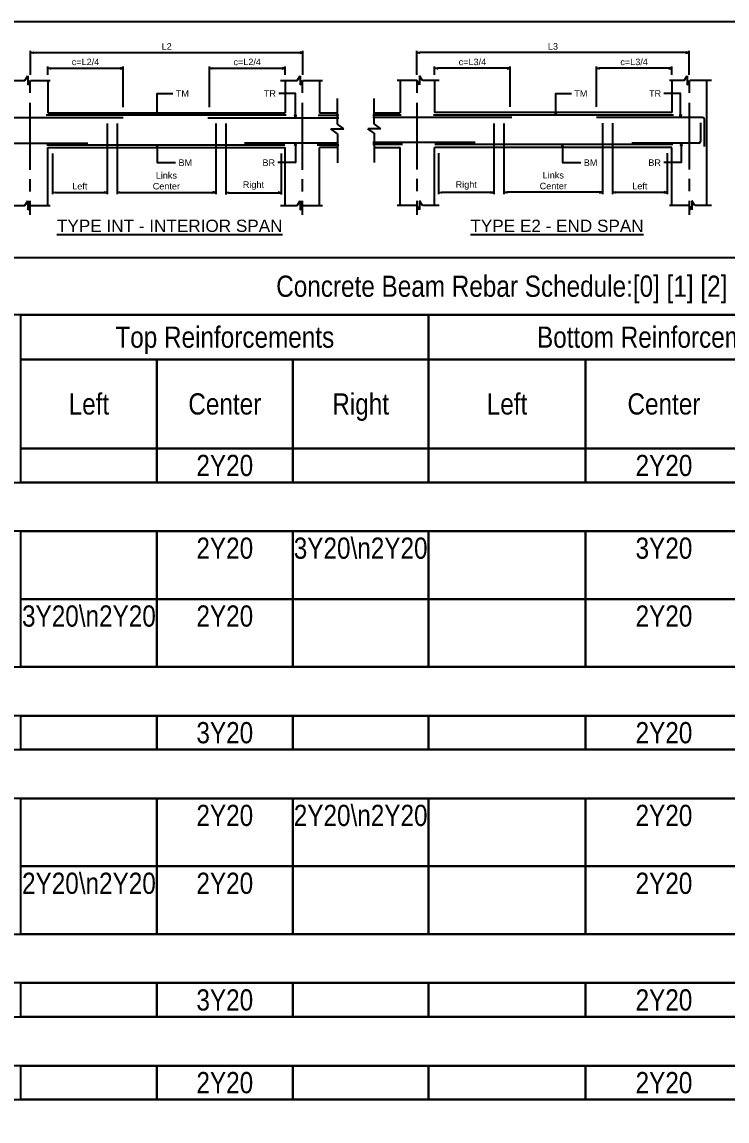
# Model space of a CAD drawing. Extents: x 0 to 206258, y -403073 to 0.
# Drawn here: x 125504 to 128828, y -185036 to -179854 of the extents above; entities that cross this region are included whole.
import ezdxf
from ezdxf.enums import TextEntityAlignment as Align

# ---------------------------------------------------------------- set-up
doc = ezdxf.new("R2010")
doc.units = 0
doc.header["$LTSCALE"] = 1000
for name, color, linetype in [('1', 1, 'Continuous'), ('3', 3, 'Continuous'), ('DIMENSION', 4, 'Continuous'), ('Dimension Line', 5, 'Continuous'), ('INFORMATION', 4, 'Continuous'), ('SHADOW-253', 253, 'Continuous'), ('T200', 231, 'Continuous')]:
    doc.layers.add(name, color=color, linetype=linetype)
for name, color, linetype, true_color in [('Quantity Table Line', 171, 'Continuous', 0xaaaaff), ('Quantity Table Line 2', 171, 'Continuous', 0xaaaaff), ('Quantity Table Text', 8, 'Continuous', 0x414141)]:
    doc.layers.add(name, color=color, linetype=linetype, true_color=true_color)
doc.styles.add('Dimension Text', font='ARIALN.TTF', dxfattribs={"height": 100})
doc.styles.add('Quantity Table Text', font='ARIALN.TTF', dxfattribs={"height": 100})
doc.styles.get("Standard").update_dxf_attribs({"font": 'arial.ttf', "height": 1})
doc.dimstyles.get("Standard").update_dxf_attribs({"dimtxt": 100, "dimasz": 30, "dimexe": 48.3, "dimexo": 103.5, "dimgap": 30, "dimtad": 1, "dimtoh": 1, "dimdec": 1, "dimdsep": 46, "dimtxsty": 'Dimension Text', "dimblk": 'PCDIM_TICK', "dimcen": 0.09, "dimclrd": 5, "dimclre": 5, "dimclrt": 5, "dimadec": 1, "dimazin": 0, "dimtp": 1, "dimtm": 1, "dimtfac": 1, "dimtdec": 4, "dimtofl": 0, "dimtmove": 0, "dimatfit": 3, "dimfxl": 1, "dimtolj": 1, "dimtzin": 0, "dimarcsym": 0})

# ---------------------------------------------------------------- blocks, each defined once
blk = doc.blocks.new('*U2592')
at = {"layer": 'DIMENSION', "transparency": 16777216}
for points in [[(125558, -179996.5), (125558, -180001.1), (125544.4, -179998.8)], [(126814.8, -179996.5), (126814.8, -180001.1), (126828.4, -179998.8)]]:
    blk.add_hatch(color=7, dxfattribs=at).paths.add_polyline_path(points)
for p, q in [((125544.4, -180103.2), (125544.4, -179990.7)), ((125558, -179998.8), (126814.8, -179998.8)), ((126828.4, -180103.2), (126828.4, -179990.7))]:
    blk.add_line(p, q, dxfattribs=at)
for points in [[(125558, -179996.5), (125558, -180001.1), (125544.4, -179998.8), (125544.4, -179998.8)], [(126814.8, -179996.5), (126814.8, -180001.1), (126828.4, -179998.8), (126828.4, -179998.8)]]:
    blk.add_lwpolyline(points, close=True, dxfattribs=at)
at = {"layer": 'DIMENSION', "color": 40, "transparency": 16777216, "insert": (126186.4, -179969.8), "char_height": 30.61, "width": 34.607, "attachment_point": 5}
blk.add_mtext('\\A1;L2', dxfattribs=at)
blk = doc.blocks.new('PCDIM_TICK')
at = {"layer": 'Dimension Line', "color": 0, "transparency": 33554687}
for p, q in [((1.15, 1.15), (-1.15, -1.15)), ((1.61, 0), (0, 0))]:
    blk.add_line(p, q, dxfattribs=at)
blk = doc.blocks.new('*U2593')
at = {"layer": 'DIMENSION', "transparency": 16777216}
for points in [[(125639.1, -180069.9), (125639.1, -180074.5), (125625.5, -180072.2)], [(125968, -180069.9), (125968, -180074.5), (125981.6, -180072.2)]]:
    blk.add_hatch(color=7, dxfattribs=at).paths.add_polyline_path(points)
for p, q in [((125625.5, -180103.2), (125625.5, -180064)), ((125981.6, -180255.2), (125981.6, -180064)), ((125639.1, -180072.2), (125968, -180072.2))]:
    blk.add_line(p, q, dxfattribs=at)
for points in [[(125639.1, -180069.9), (125639.1, -180074.5), (125625.5, -180072.2), (125625.5, -180072.2)], [(125968, -180069.9), (125968, -180074.5), (125981.6, -180072.2), (125981.6, -180072.2)]]:
    blk.add_lwpolyline(points, close=True, dxfattribs=at)
at = {"layer": 'DIMENSION', "color": 40, "transparency": 16777216, "insert": (125803.6, -180042.8), "char_height": 30.61, "width": 103.922, "attachment_point": 5}
blk.add_mtext('\\A1;c=L2/4', dxfattribs=at)
blk = doc.blocks.new('*U2594')
at = {"layer": 'DIMENSION', "transparency": 16777216}
for points in [[(126400.9, -180069.9), (126400.9, -180074.5), (126387.3, -180072.2)], [(126731, -180069.9), (126731, -180074.5), (126744.6, -180072.2)]]:
    blk.add_hatch(color=7, dxfattribs=at).paths.add_polyline_path(points)
for p, q in [((126387.3, -180255.2), (126387.3, -180064)), ((126744.6, -180103.2), (126744.6, -180064)), ((126400.9, -180072.2), (126731, -180072.2))]:
    blk.add_line(p, q, dxfattribs=at)
for points in [[(126400.9, -180069.9), (126400.9, -180074.5), (126387.3, -180072.2), (126387.3, -180072.2)], [(126731, -180069.9), (126731, -180074.5), (126744.6, -180072.2), (126744.6, -180072.2)]]:
    blk.add_lwpolyline(points, close=True, dxfattribs=at)
at = {"layer": 'DIMENSION', "color": 40, "transparency": 16777216, "insert": (126565.9, -180042.8), "char_height": 30.61, "width": 103.922, "attachment_point": 5}
blk.add_mtext('\\A1;c=L2/4', dxfattribs=at)
blk = doc.blocks.new('*U2595')
at = {"layer": 'DIMENSION', "transparency": 16777216}
for points in [[(125661.7, -180656), (125661.7, -180660.6), (125648.1, -180658.3)], [(125891.6, -180656), (125891.6, -180660.6), (125905.2, -180658.3)]]:
    blk.add_hatch(color=7, dxfattribs=at).paths.add_polyline_path(points)
for p, q in [((125905.2, -180332.6), (125905.2, -180666.5)), ((125648.1, -180474.1), (125648.1, -180666.5)), ((125661.7, -180658.3), (125891.6, -180658.3))]:
    blk.add_line(p, q, dxfattribs=at)
for points in [[(125661.7, -180656), (125661.7, -180660.6), (125648.1, -180658.3), (125648.1, -180658.3)], [(125891.6, -180656), (125891.6, -180660.6), (125905.2, -180658.3), (125905.2, -180658.3)]]:
    blk.add_lwpolyline(points, close=True, dxfattribs=at)
at = {"layer": 'DIMENSION', "color": 40, "transparency": 16777216, "insert": (125776.7, -180628.9), "char_height": 30.61, "width": 56.248, "attachment_point": 5}
blk.add_mtext('\\A1;Left', dxfattribs=at)
blk = doc.blocks.new('*U2596')
at = {"layer": 'DIMENSION', "transparency": 16777216}
for points in [[(125965.8, -180655.9), (125965.8, -180660.5), (125952.2, -180658.2)], [(126403.7, -180655.9), (126403.7, -180660.5), (126417.3, -180658.2)]]:
    blk.add_hatch(color=7, dxfattribs=at).paths.add_polyline_path(points)
for p, q in [((125952.2, -180332.6), (125952.2, -180666.4)), ((126417.3, -180333), (126417.3, -180666.4)), ((125965.8, -180658.2), (126403.7, -180658.2))]:
    blk.add_line(p, q, dxfattribs=at)
for points in [[(125965.8, -180655.9), (125965.8, -180660.5), (125952.2, -180658.2), (125952.2, -180658.2)], [(126403.7, -180655.9), (126403.7, -180660.5), (126417.3, -180658.2), (126417.3, -180658.2)]]:
    blk.add_lwpolyline(points, close=True, dxfattribs=at)
at = {"layer": 'DIMENSION', "color": 40, "transparency": 16777216, "insert": (126184.7, -180603.3), "char_height": 30.61, "width": 104.968, "attachment_point": 5}
blk.add_mtext('\\A1;Links\\PCenter', dxfattribs=at)
blk = doc.blocks.new('*U2597')
at = {"layer": 'DIMENSION', "transparency": 16777216}
for points in [[(126478.7, -180656.8), (126478.7, -180661.4), (126465, -180659.1)], [(126711.5, -180656.8), (126711.5, -180661.4), (126725.1, -180659.1)]]:
    blk.add_hatch(color=7, dxfattribs=at).paths.add_polyline_path(points)
for p, q in [((126465, -180333), (126465, -180667.2)), ((126725.1, -180474.1), (126725.1, -180667.2)), ((126478.7, -180659.1), (126711.5, -180659.1))]:
    blk.add_line(p, q, dxfattribs=at)
for points in [[(126478.7, -180656.8), (126478.7, -180661.4), (126465, -180659.1), (126465, -180659.1)], [(126711.5, -180656.8), (126711.5, -180661.4), (126725.1, -180659.1), (126725.1, -180659.1)]]:
    blk.add_lwpolyline(points, close=True, dxfattribs=at)
at = {"layer": 'DIMENSION', "color": 40, "transparency": 16777216, "insert": (126595.1, -180625.7), "char_height": 30.61, "width": 79.675, "attachment_point": 5}
blk.add_mtext('\\A1;Right', dxfattribs=at)
blk = doc.blocks.new('*U2598')
at = {"layer": 'DIMENSION', "transparency": 16777216}
for points in [[(127378.5, -179996.5), (127378.5, -180001.1), (127364.9, -179998.8)], [(128635.3, -179996.5), (128635.3, -180001.1), (128648.9, -179998.8)]]:
    blk.add_hatch(color=7, dxfattribs=at).paths.add_polyline_path(points)
for p, q in [((127364.9, -180103.2), (127364.9, -179990.7)), ((128635.3, -179998.8), (127378.5, -179998.8)), ((128648.9, -180103.2), (128648.9, -179990.7))]:
    blk.add_line(p, q, dxfattribs=at)
for points in [[(127378.5, -179996.5), (127378.5, -180001.1), (127364.9, -179998.8), (127364.9, -179998.8)], [(128635.3, -179996.5), (128635.3, -180001.1), (128648.9, -179998.8), (128648.9, -179998.8)]]:
    blk.add_lwpolyline(points, close=True, dxfattribs=at)
at = {"layer": 'DIMENSION', "color": 40, "transparency": 16777216, "insert": (128006.9, -179969.6), "char_height": 30.61, "width": 34.791, "attachment_point": 5}
blk.add_mtext('\\A1;L3', dxfattribs=at)
blk = doc.blocks.new('*U2599')
at = {"layer": 'DIMENSION', "transparency": 16777216}
for points in [[(128225.3, -180069.9), (128225.3, -180074.5), (128211.7, -180072.2)], [(128554.2, -180069.9), (128554.2, -180074.5), (128567.8, -180072.2)]]:
    blk.add_hatch(color=7, dxfattribs=at).paths.add_polyline_path(points)
for p, q in [((128211.7, -180254.5), (128211.7, -180064)), ((128567.8, -180103.2), (128567.8, -180064)), ((128554.2, -180072.2), (128225.3, -180072.2))]:
    blk.add_line(p, q, dxfattribs=at)
for points in [[(128225.3, -180069.9), (128225.3, -180074.5), (128211.7, -180072.2), (128211.7, -180072.2)], [(128554.2, -180069.9), (128554.2, -180074.5), (128567.8, -180072.2), (128567.8, -180072.2)]]:
    blk.add_lwpolyline(points, close=True, dxfattribs=at)
at = {"layer": 'DIMENSION', "color": 40, "transparency": 16777216, "insert": (128389.7, -180042.8), "char_height": 30.61, "width": 103.922, "attachment_point": 5}
blk.add_mtext('\\A1;c=L3/4', dxfattribs=at)
blk = doc.blocks.new('*U2600')
at = {"layer": 'DIMENSION', "transparency": 16777216}
for points in [[(127462.3, -180069.9), (127462.3, -180074.5), (127448.7, -180072.2)], [(127792.4, -180069.9), (127792.4, -180074.5), (127806, -180072.2)]]:
    blk.add_hatch(color=7, dxfattribs=at).paths.add_polyline_path(points)
for p, q in [((127448.7, -180103.2), (127448.7, -180064)), ((127806, -180254.5), (127806, -180064)), ((127792.4, -180072.2), (127462.3, -180072.2))]:
    blk.add_line(p, q, dxfattribs=at)
for points in [[(127462.3, -180069.9), (127462.3, -180074.5), (127448.7, -180072.2), (127448.7, -180072.2)], [(127792.4, -180069.9), (127792.4, -180074.5), (127806, -180072.2), (127806, -180072.2)]]:
    blk.add_lwpolyline(points, close=True, dxfattribs=at)
at = {"layer": 'DIMENSION', "color": 40, "transparency": 16777216, "insert": (127627.4, -180042.8), "char_height": 30.61, "width": 103.922, "attachment_point": 5}
blk.add_mtext('\\A1;c=L3/4', dxfattribs=at)
blk = doc.blocks.new('*U2601')
at = {"layer": 'DIMENSION', "transparency": 16777216}
for points in [[(128301.7, -180655.2), (128301.7, -180659.8), (128288.1, -180657.5)], [(128531.6, -180655.2), (128531.6, -180659.8), (128545.2, -180657.5)]]:
    blk.add_hatch(color=7, dxfattribs=at).paths.add_polyline_path(points)
for p, q in [((128288.1, -180331.8), (128288.1, -180665.7)), ((128545.2, -180473.3), (128545.2, -180665.7)), ((128531.6, -180657.5), (128301.7, -180657.5))]:
    blk.add_line(p, q, dxfattribs=at)
for points in [[(128301.7, -180655.2), (128301.7, -180659.8), (128288.1, -180657.5), (128288.1, -180657.5)], [(128531.6, -180655.2), (128531.6, -180659.8), (128545.2, -180657.5), (128545.2, -180657.5)]]:
    blk.add_lwpolyline(points, close=True, dxfattribs=at)
at = {"layer": 'DIMENSION', "color": 40, "transparency": 16777216, "insert": (128416.6, -180628.1), "char_height": 30.61, "width": 56.248, "attachment_point": 5}
blk.add_mtext('\\A1;Left', dxfattribs=at)
blk = doc.blocks.new('*U2602')
at = {"layer": 'DIMENSION', "transparency": 16777216}
for points in [[(127789.6, -180655.1), (127789.6, -180659.7), (127776, -180657.4)], [(128227.5, -180655.1), (128227.5, -180659.7), (128241.1, -180657.4)]]:
    blk.add_hatch(color=7, dxfattribs=at).paths.add_polyline_path(points)
for p, q in [((127776, -180332.2), (127776, -180665.6)), ((128241.1, -180331.8), (128241.1, -180665.6)), ((128227.5, -180657.4), (127789.6, -180657.4))]:
    blk.add_line(p, q, dxfattribs=at)
for points in [[(127789.6, -180655.1), (127789.6, -180659.7), (127776, -180657.4), (127776, -180657.4)], [(128227.5, -180655.1), (128227.5, -180659.7), (128241.1, -180657.4), (128241.1, -180657.4)]]:
    blk.add_lwpolyline(points, close=True, dxfattribs=at)
at = {"layer": 'DIMENSION', "color": 40, "transparency": 16777216, "insert": (128008.6, -180602.5), "char_height": 30.61, "width": 104.968, "attachment_point": 5}
blk.add_mtext('\\A1;Links\\PCenter', dxfattribs=at)
blk = doc.blocks.new('*U2603')
at = {"layer": 'DIMENSION', "transparency": 16777216}
for points in [[(127481.8, -180656), (127481.8, -180660.6), (127468.2, -180658.3)], [(127714.6, -180656), (127714.6, -180660.6), (127728.2, -180658.3)]]:
    blk.add_hatch(color=7, dxfattribs=at).paths.add_polyline_path(points)
for p, q in [((127728.2, -180332.2), (127728.2, -180666.5)), ((127468.2, -180473.3), (127468.2, -180666.5)), ((127714.6, -180658.3), (127481.8, -180658.3))]:
    blk.add_line(p, q, dxfattribs=at)
for points in [[(127481.8, -180656), (127481.8, -180660.6), (127468.2, -180658.3), (127468.2, -180658.3)], [(127714.6, -180656), (127714.6, -180660.6), (127728.2, -180658.3), (127728.2, -180658.3)]]:
    blk.add_lwpolyline(points, close=True, dxfattribs=at)
at = {"layer": 'DIMENSION', "color": 40, "transparency": 16777216, "insert": (127598.2, -180624.9), "char_height": 30.61, "width": 79.675, "attachment_point": 5}
blk.add_mtext('\\A1;Right', dxfattribs=at)

msp = doc.modelspace()

# ---------------------------------------------------------------- hatches: boundary and pattern name
at = {"layer": 'DIMENSION', "transparency": 33554687}
for points in [[(126144.084, -180279.317), (126141.817, -180292.919), (126139.55, -180279.317)], [(126795.294, -180292.151), (126793.027, -180305.754), (126790.76, -180292.151)], [(128022.297, -180279.317), (128020.03, -180292.919), (128017.762, -180279.317)], [(128610.901, -180291.013), (128608.634, -180304.616), (128606.367, -180291.013)], [(126790.787, -180437.109), (126793.054, -180423.506), (126795.321, -180437.109)], [(128049.613, -180446.226), (128051.88, -180432.623), (128054.147, -180446.226)], [(128609.605, -180439.016), (128611.872, -180425.413), (128614.139, -180439.016)], [(126139.148, -180447.004), (126141.415, -180433.401), (126143.682, -180447.004)]]:
    msp.add_hatch(color=7, dxfattribs=at).paths.add_polyline_path(points)

# ---------------------------------------------------------------- linework, layer by layer
at = {"layer": '1', "transparency": 33554687}
for p, q in [((125356.64, -180305.394), (125980.407, -180305.394)), ((126749.411, -180293.539), (125618.464, -180293.539)), ((126380.065, -180305.754), (126998.143, -180305.754)), ((126901.012, -180294.352), (126997.868, -180294.352)), ((127813.23, -180304.975), (127157.234, -180304.975)), ((127292.284, -180293.573), (127157.509, -180293.573)), ((127443.884, -180292.761), (128574.831, -180292.761)), ((128712.776, -180304.616), (128212.888, -180304.616)), ((128720.938, -180441.305), (128720.938, -180312.778)), ((128703.178, -180330.117), (128703.178, -180417.251)), ((125356.193, -180426.191), (125814.528, -180426.191)), ((126552.295, -180423.506), (126996.886, -180423.506)), ((127641, -180422.728), (127158.491, -180422.728)), ((128572.844, -180432.623), (127450.62, -180432.623)), ((128695.016, -180425.413), (128378.767, -180425.413)), ((125620.451, -180433.401), (126742.676, -180433.401)), ((126895.954, -180433.455), (126997.975, -180433.455)), ((127297.341, -180432.677), (127157.402, -180432.677))]:
    msp.add_line(p, q, dxfattribs=at)
for centre, start, end in [((128712.776, -180312.778), 0, 90), ((128695.016, -180417.251), 270, 0)]:
    msp.add_arc(centre, 8.162, start, end, dxfattribs=at)
at = {"layer": '3', "transparency": 33554687}
for p, q in [((125625.481, -180130.441), (125625.481, -180282.443)), ((126744.574, -180130.441), (126744.574, -180282.443)), ((126906.627, -180130.441), (126906.627, -180283.667)), ((127286.669, -180130.441), (127286.669, -180282.889)), ((127448.721, -180130.441), (127448.721, -180281.665)), ((128567.814, -180130.41), (128567.814, -180281.665)), ((128730.127, -180130.441), (128730.127, -180719.841)), ((125625.481, -180282.443), (126744.574, -180282.443)), ((126991.15, -180283.667), (126906.627, -180283.667)), ((127164.227, -180282.889), (127286.669, -180282.889)), ((128567.814, -180281.665), (127448.721, -180281.665)), ((125625.78, -180719.536), (125625.78, -180446.875)), ((125625.78, -180446.875), (126744.493, -180446.875)), ((126744.493, -180719.567), (126744.493, -180446.875)), ((126907.057, -180719.536), (126907.057, -180446.423)), ((126991.091, -180446.423), (126907.057, -180446.423)), ((127164.286, -180445.645), (127286.238, -180445.645)), ((127286.238, -180719.536), (127286.238, -180445.645)), ((128567.515, -180446.097), (127448.802, -180446.097)), ((127448.802, -180719.567), (127448.802, -180446.097)), ((128567.515, -180719.536), (128567.515, -180446.097))]:
    msp.add_line(p, q, dxfattribs=at)
at = {"layer": 'DIMENSION', "transparency": 33554687}
for points in [[(126141.817, -180279.317), (126141.817, -180191.146), (126215.733, -180191.146)], [(126793.027, -180292.151), (126793.027, -180191.146), (126714.869, -180191.146)], [(128020.03, -180279.317), (128020.03, -180191.146), (128093.945, -180191.146)], [(128608.634, -180291.013), (128608.634, -180191.146), (128530.475, -180191.146)], [(126141.415, -180447.004), (126141.415, -180517.535), (126228.437, -180517.535)], [(126793.054, -180437.109), (126793.054, -180517.535), (126710.688, -180517.535)], [(128051.88, -180446.226), (128051.88, -180517.535), (128138.902, -180517.535)], [(128611.872, -180439.016), (128611.872, -180517.535), (128529.506, -180517.535)]]:
    msp.add_lwpolyline(points, dxfattribs=at)
for points in [[(126144.084, -180279.317), (126141.817, -180292.919), (126139.55, -180279.317), (126139.55, -180279.317)], [(126795.294, -180292.151), (126793.027, -180305.754), (126790.76, -180292.151), (126790.76, -180292.151)], [(128022.297, -180279.317), (128020.03, -180292.919), (128017.762, -180279.317), (128017.762, -180279.317)], [(128610.901, -180291.013), (128608.634, -180304.616), (128606.367, -180291.013), (128606.367, -180291.013)], [(126790.787, -180437.109), (126793.054, -180423.506), (126795.321, -180437.109), (126795.321, -180437.109)], [(128049.613, -180446.226), (128051.88, -180432.623), (128054.147, -180446.226), (128054.147, -180446.226)], [(128609.605, -180439.016), (128611.872, -180425.413), (128614.139, -180439.016), (128614.139, -180439.016)], [(126139.148, -180447.004), (126141.415, -180433.401), (126143.682, -180447.004), (126143.682, -180447.004)]]:
    msp.add_lwpolyline(points, close=True, dxfattribs=at)
at = {"layer": 'INFORMATION', "transparency": 33554687}
for p, q in [((125518.028, -180130.441), (125532.159, -180108.477)), ((125532.159, -180108.477), (125532.159, -180150.21)), ((126801.985, -180130.441), (126816.115, -180108.477)), ((126816.115, -180108.477), (126816.115, -180150.21)), ((127391.31, -180130.441), (127377.18, -180108.477)), ((127377.18, -180108.477), (127377.18, -180150.21)), ((128625.867, -180130.41), (128639.998, -180108.446)), ((128639.998, -180108.446), (128639.998, -180150.179)), ((125438.27, -180130.441), (125518.028, -180130.441)), ((125532.159, -180150.21), (125544.405, -180130.441)), ((125544.405, -180130.441), (125637.352, -180130.441)), ((126722.227, -180130.441), (126801.985, -180130.441)), ((126816.115, -180150.21), (126828.362, -180130.441)), ((126828.362, -180130.441), (126920.615, -180130.441)), ((127364.933, -180130.441), (127272.68, -180130.441)), ((127377.18, -180150.21), (127364.933, -180130.441)), ((127471.069, -180130.441), (127391.31, -180130.441)), ((128625.867, -180130.41), (128555.943, -180130.41)), ((128639.998, -180150.179), (128652.244, -180130.41)), ((128755.025, -180130.41), (128652.244, -180130.41)), ((126991.15, -180336.684), (126991.15, -180215.694)), ((127164.227, -180334.471), (127164.227, -180214.915)), ((126991.091, -180381.261), (126959.885, -180358.782)), ((126959.885, -180358.782), (127020.508, -180358.782)), ((127020.508, -180358.782), (126991.15, -180336.684)), ((127195.492, -180358.004), (127134.869, -180358.004)), ((127164.286, -180379.195), (127134.869, -180358.004)), ((127195.492, -180358.004), (127164.227, -180334.471)), ((127164.286, -180379.195), (127164.286, -180516.883)), ((126991.091, -180381.261), (126991.091, -180517.661)), ((125438.27, -180719.536), (125518.028, -180719.536)), ((125518.028, -180719.536), (125532.159, -180697.572)), ((125532.159, -180697.572), (125532.159, -180739.305)), ((125532.159, -180739.305), (125544.405, -180719.536)), ((125544.405, -180719.536), (125637.352, -180719.536)), ((126722.227, -180719.536), (126801.985, -180719.536)), ((126801.985, -180719.536), (126816.115, -180697.572)), ((126816.115, -180697.572), (126816.115, -180739.305)), ((126816.115, -180739.305), (126828.362, -180719.536)), ((126828.362, -180719.536), (126921.309, -180719.536)), ((127364.933, -180719.536), (127271.987, -180719.536)), ((127377.18, -180739.305), (127364.933, -180719.536)), ((127391.31, -180719.536), (127377.18, -180697.572)), ((127377.18, -180697.572), (127377.18, -180739.305)), ((127471.069, -180719.536), (127391.31, -180719.536)), ((128648.89, -180719.536), (128555.943, -180719.536)), ((128661.136, -180739.305), (128648.89, -180719.536)), ((128675.267, -180719.536), (128661.136, -180697.572)), ((128661.136, -180697.572), (128661.136, -180739.305)), ((128755.025, -180719.536), (128675.267, -180719.536))]:
    msp.add_line(p, q, dxfattribs=at)
at = {"layer": 'Quantity Table Line', "transparency": 33554687}
msp.add_lwpolyline([(123513.032, -248555.174), (132369.275, -248555.174), (132369.275, -179854.284), (123513.032, -179854.284), (123513.032, -248555.174)], dxfattribs=at)
at = {"layer": 'Quantity Table Line 2', "transparency": 33554687}
for points in [[(123613.032, -181235.174), (123613.032, -180965.174), (132269.275, -180965.174), (132269.275, -181235.174)], [(125499.446, -181445.174), (125499.446, -181235.174), (127420.8, -181235.174), (127420.8, -181445.174)], [(127420.8, -181445.174), (127420.8, -181235.174), (129639.712, -181235.174), (129639.712, -181445.174)], [(125499.446, -181865.174), (125499.446, -181445.174), (126139.898, -181445.174), (126139.898, -181865.174)], [(126139.898, -181865.174), (126139.898, -181445.174), (126780.349, -181445.174), (126780.349, -181865.174)], [(126780.349, -181865.174), (126780.349, -181445.174), (127420.8, -181445.174), (127420.8, -181865.174)], [(127420.8, -181865.174), (127420.8, -181445.174), (128160.437, -181445.174), (128160.437, -181865.174)], [(128160.437, -181865.174), (128160.437, -181445.174), (128900.075, -181445.174), (128900.075, -181865.174)], [(125499.446, -182025.174), (125499.446, -181865.174), (126139.898, -181865.174), (126139.898, -182025.174)], [(126139.898, -182025.174), (126139.898, -181865.174), (126780.349, -181865.174), (126780.349, -182025.174)], [(126780.349, -182025.174), (126780.349, -181865.174), (127420.8, -181865.174), (127420.8, -182025.174)], [(127420.8, -182025.174), (127420.8, -181865.174), (128160.437, -181865.174), (128160.437, -182025.174)], [(128160.437, -182025.174), (128160.437, -181865.174), (128900.075, -181865.174), (128900.075, -182025.174)], [(123613.032, -182255.174), (123613.032, -182025.174), (132269.275, -182025.174), (132269.275, -182255.174)], [(125499.446, -182575.174), (125499.446, -182255.174), (126139.898, -182255.174), (126139.898, -182575.174)], [(126139.898, -182575.174), (126139.898, -182255.174), (126780.349, -182255.174), (126780.349, -182575.174)], [(126780.349, -182575.174), (126780.349, -182255.174), (127420.8, -182255.174), (127420.8, -182575.174)], [(127420.8, -182575.174), (127420.8, -182255.174), (128160.437, -182255.174), (128160.437, -182575.174)], [(128160.437, -182575.174), (128160.437, -182255.174), (128900.075, -182255.174), (128900.075, -182575.174)], [(125499.446, -182895.174), (125499.446, -182575.174), (126139.898, -182575.174), (126139.898, -182895.174)], [(126139.898, -182895.174), (126139.898, -182575.174), (126780.349, -182575.174), (126780.349, -182895.174)], [(126780.349, -182895.174), (126780.349, -182575.174), (127420.8, -182575.174), (127420.8, -182895.174)], [(127420.8, -182895.174), (127420.8, -182575.174), (128160.437, -182575.174), (128160.437, -182895.174)], [(128160.437, -182895.174), (128160.437, -182575.174), (128900.075, -182575.174), (128900.075, -182895.174)], [(123613.032, -183125.174), (123613.032, -182895.174), (132269.275, -182895.174), (132269.275, -183125.174)], [(125499.446, -183285.174), (125499.446, -183125.174), (126139.898, -183125.174), (126139.898, -183285.174)], [(126139.898, -183285.174), (126139.898, -183125.174), (126780.349, -183125.174), (126780.349, -183285.174)], [(126780.349, -183285.174), (126780.349, -183125.174), (127420.8, -183125.174), (127420.8, -183285.174)], [(127420.8, -183285.174), (127420.8, -183125.174), (128160.437, -183125.174), (128160.437, -183285.174)], [(128160.437, -183285.174), (128160.437, -183125.174), (128900.075, -183125.174), (128900.075, -183285.174)], [(123613.032, -183515.174), (123613.032, -183285.174), (132269.275, -183285.174), (132269.275, -183515.174)], [(125499.446, -183835.174), (125499.446, -183515.174), (126139.898, -183515.174), (126139.898, -183835.174)], [(126139.898, -183835.174), (126139.898, -183515.174), (126780.349, -183515.174), (126780.349, -183835.174)], [(126780.349, -183835.174), (126780.349, -183515.174), (127420.8, -183515.174), (127420.8, -183835.174)], [(127420.8, -183835.174), (127420.8, -183515.174), (128160.437, -183515.174), (128160.437, -183835.174)], [(128160.437, -183835.174), (128160.437, -183515.174), (128900.075, -183515.174), (128900.075, -183835.174)], [(125499.446, -184155.174), (125499.446, -183835.174), (126139.898, -183835.174), (126139.898, -184155.174)], [(126139.898, -184155.174), (126139.898, -183835.174), (126780.349, -183835.174), (126780.349, -184155.174)], [(126780.349, -184155.174), (126780.349, -183835.174), (127420.8, -183835.174), (127420.8, -184155.174)], [(127420.8, -184155.174), (127420.8, -183835.174), (128160.437, -183835.174), (128160.437, -184155.174)], [(128160.437, -184155.174), (128160.437, -183835.174), (128900.075, -183835.174), (128900.075, -184155.174)], [(123613.032, -184385.174), (123613.032, -184155.174), (132269.275, -184155.174), (132269.275, -184385.174)], [(125499.446, -184545.174), (125499.446, -184385.174), (126139.898, -184385.174), (126139.898, -184545.174)], [(126139.898, -184545.174), (126139.898, -184385.174), (126780.349, -184385.174), (126780.349, -184545.174)], [(126780.349, -184545.174), (126780.349, -184385.174), (127420.8, -184385.174), (127420.8, -184545.174)], [(127420.8, -184545.174), (127420.8, -184385.174), (128160.437, -184385.174), (128160.437, -184545.174)], [(128160.437, -184545.174), (128160.437, -184385.174), (128900.075, -184385.174), (128900.075, -184545.174)], [(123613.032, -184775.174), (123613.032, -184545.174), (132269.275, -184545.174), (132269.275, -184775.174)], [(125499.446, -184935.174), (125499.446, -184775.174), (126139.898, -184775.174), (126139.898, -184935.174)], [(126139.898, -184935.174), (126139.898, -184775.174), (126780.349, -184775.174), (126780.349, -184935.174)], [(126780.349, -184935.174), (126780.349, -184775.174), (127420.8, -184775.174), (127420.8, -184935.174)], [(127420.8, -184935.174), (127420.8, -184775.174), (128160.437, -184775.174), (128160.437, -184935.174)], [(128160.437, -184935.174), (128160.437, -184775.174), (128900.075, -184775.174), (128900.075, -184935.174)], [(123613.032, -185165.174), (123613.032, -184935.174), (132269.275, -184935.174), (132269.275, -185165.174)]]:
    msp.add_lwpolyline(points, close=True, dxfattribs=at)
at = {"layer": 'SHADOW-253', "transparency": 33554687}
for p, q in [((125543.247, -180188.819), (125543.247, -180131.042)), ((126826.886, -180188.819), (126826.886, -180131.042)), ((127366.409, -180188.041), (127366.409, -180130.264)), ((128650.048, -180188.041), (128650.048, -180130.264)), ((125543.247, -180551.31), (125543.247, -180235.767)), ((126826.886, -180551.31), (126826.886, -180235.767)), ((127366.409, -180550.532), (127366.409, -180234.989)), ((128650.048, -180550.532), (128650.048, -180234.989)), ((125543.247, -180653.127), (125543.247, -180594.897)), ((126826.886, -180653.127), (126826.886, -180594.897)), ((127366.409, -180652.349), (127366.409, -180594.119)), ((128650.048, -180652.349), (128650.048, -180594.119)), ((125543.247, -180764.206), (125543.247, -180698.076)), ((126826.886, -180764.206), (126826.886, -180698.076)), ((127366.409, -180764.206), (127366.409, -180697.298)), ((128650.048, -180764.206), (128650.048, -180697.298))]:
    msp.add_line(p, q, dxfattribs=at)

# ---------------------------------------------------------------- texts
at = {"layer": 'DIMENSION', "color": 40, "transparency": 33554687, "char_height": 30.6064}
for s, insert, width, attachment_point in [('\\A1;TM', (126229.336, -180175.843), 45.11382, 1), ('\\A1;TR', (126701.266, -180206.449), 53.11236, 9), ('\\A1;TM', (128107.548, -180175.843), 45.11382, 1), ('\\A1;TR', (128516.873, -180206.449), 53.11236, 9), ('\\A1;BM', (126242.04, -180502.232), 44.31302, 1), ('\\A1;BR', (126697.178, -180532.838), 30.92425, 9), ('\\A1;BM', (128152.505, -180502.232), 44.31302, 1), ('\\A1;BR', (128515.996, -180532.838), 30.92425, 9)]:
    msp.add_mtext(s, dxfattribs=dict(at, insert=insert, width=width, attachment_point=attachment_point))
at = {"layer": 'Quantity Table Text', "transparency": 33554687, "style": 'Quantity Table Text'}
for s, p in [('Concrete Beam Rebar Schedule:[0] [1] [2] [3] [4] ', (127941.154, -181100.174)), ('Top Reinforcements', (126460.123, -181340.174)), ('Bottom Reinforcements', (128530.256, -181340.174)), ('Left', (125819.672, -181655.174)), ('Center', (126460.123, -181655.174)), ('Right', (127100.574, -181655.174)), ('Left', (127790.619, -181655.174)), ('Center', (128530.256, -181655.174)), ('2Y20', (126460.123, -181945.174)), ('2Y20', (128530.256, -181945.174)), ('3Y20', (126460.123, -183205.174)), ('2Y20', (128530.256, -183205.174)), ('3Y20', (126460.123, -184465.174)), ('2Y20', (128530.256, -184465.174)), ('2Y20', (126460.123, -184855.174)), ('2Y20', (128530.256, -184855.174))]:
    msp.add_text(s, height=100, dxfattribs=at).set_placement(p, align=Align.MIDDLE_CENTER)
for s, p in [('2Y20', (126460.123, -182285.174)), ('3Y20', (128530.256, -182285.174)), ('2Y20', (126460.123, -182605.174)), ('2Y20', (128530.256, -182605.174)), ('2Y20', (126460.123, -183545.174)), ('2Y20', (128530.256, -183545.174)), ('2Y20', (126460.123, -183865.174)), ('2Y20', (128530.256, -183865.174))]:
    msp.add_text(s, height=100, dxfattribs=at).set_placement(p, align=Align.TOP_CENTER)
at = {"layer": 'Quantity Table Text', "transparency": 33554687, "char_height": 100, "width": 260.12064, "attachment_point": 2, "style": 'Quantity Table Text'}
for s, insert in [('3Y20\\n2Y20', (127100.574, -182285.174)), ('3Y20\\n2Y20', (125819.672, -182605.174)), ('2Y20\\n2Y20', (127100.574, -183545.174)), ('2Y20\\n2Y20', (125819.672, -183865.174))]:
    msp.add_mtext(s, dxfattribs=dict(at, insert=insert))
at = {"layer": 'T200', "transparency": 33554687}
for s, p in [('%%uTYPE INT - INTERIOR SPAN', (126200.659, -180815.3)), ('%%uTYPE E2 - END SPAN', (128026.261, -180815.3))]:
    msp.add_text(s, height=57.81206, dxfattribs=at).set_placement(p, align=Align.MIDDLE_CENTER)

# ---------------------------------------------------------------- dimensions: what is measured, and where the dimension line sits
at = {"layer": 'DIMENSION', "transparency": 33554687}
for base, p1, p2, text, picture, middle in [((126828.362, -179998.816), (125544.405, -180130.441), (126828.362, -180130.441), 'L2', '*U2592', (126186.383, -179969.848)), ((125981.633, -180072.19), (125625.481, -180130.441), (125981.633, -180282.443), 'c=L2/4', '*U2593', (125803.557, -180042.773)), ((126744.574, -180072.19), (126387.298, -180282.443), (126744.574, -180130.441), 'c=L2/4', '*U2594', (126565.936, -180042.773)), ((125905.236, -180658.291), (125648.089, -180446.875), (125905.236, -180305.394), 'Left', '*U2595', (125776.663, -180628.873)), ((126417.301, -180658.196), (125952.174, -180305.394), (126417.301, -180305.754), 'Links\\PCenter', '*U2596', (126184.738, -180603.252)), ((126725.132, -180659.088), (126465.048, -180305.754), (126725.132, -180446.875), 'Right', '*U2597', (126595.09, -180625.683))]:
    dim = msp.add_linear_dim(base=base, p1=p1, p2=p2, text=text, dimstyle='Standard', override={"dimscale": 13.602839, "dimtxt": 2.25, "dimasz": 1, "dimexe": 2, "dimexo": 0.6, "dimgap": 1, "dimtad": 1, "dimtih": 0, "dimdec": 2, "dimlfac": 1, "dimzin": 5, "dimlunit": 2, "dimpost": '', "dimtxsty": 'Dimension Text', "dimblk": 'PCDIM_TICK', "dimse1": 1, "dimse2": 1, "dimsd2": 0, "dimclrd": 5, "dimclre": 5, "dimclrt": 5, "dimaunit": 0, "dimadec": 1, "dimazin": 0, "dimtol": 0, "dimtp": 0, "dimtm": 0, "dimtmove": 0}, dxfattribs=at)
    dim.commit()
    dim.dimension.update_dxf_attribs({"geometry": picture, "text_midpoint": middle})
for base, p1, p2, text, picture, middle in [((127364.933, -179998.816), (128648.89, -180130.41), (127364.933, -180130.441), 'L3', '*U2598', (128006.912, -179969.587)), ((127448.721, -180072.19), (127805.997, -180281.665), (127448.721, -180130.441), 'c=L3/4', '*U2600', (127627.359, -180042.762)), ((128211.662, -180072.19), (128567.814, -180130.41), (128211.662, -180281.665), 'c=L3/4', '*U2599', (128389.738, -180042.762)), ((127468.163, -180658.291), (127728.247, -180304.975), (127468.163, -180446.097), 'Right', '*U2603', (127598.205, -180624.885)), ((127775.994, -180657.398), (128241.121, -180304.616), (127775.994, -180304.975), 'Links\\PCenter', '*U2602', (128008.557, -180602.454)), ((128288.059, -180657.493), (128545.206, -180446.097), (128288.059, -180304.616), 'Left', '*U2601', (128416.632, -180628.075))]:
    dim = msp.add_linear_dim(base=base, p1=p1, p2=p2, angle=180, text=text, dimstyle='Standard', override={"dimscale": 13.602839, "dimtxt": 2.25, "dimasz": 1, "dimexe": 2, "dimexo": 0.6, "dimgap": 1, "dimtad": 1, "dimtih": 0, "dimdec": 2, "dimlfac": 1, "dimzin": 5, "dimlunit": 2, "dimpost": '', "dimtxsty": 'Dimension Text', "dimblk": 'PCDIM_TICK', "dimse1": 1, "dimse2": 1, "dimsd2": 0, "dimclrd": 5, "dimclre": 5, "dimclrt": 5, "dimaunit": 0, "dimadec": 1, "dimazin": 0, "dimtol": 0, "dimtp": 0, "dimtm": 0, "dimtmove": 0}, dxfattribs=at)
    dim.commit()
    dim.dimension.update_dxf_attribs({"geometry": picture, "text_midpoint": middle})

doc.saveas('drawing.dxf')
